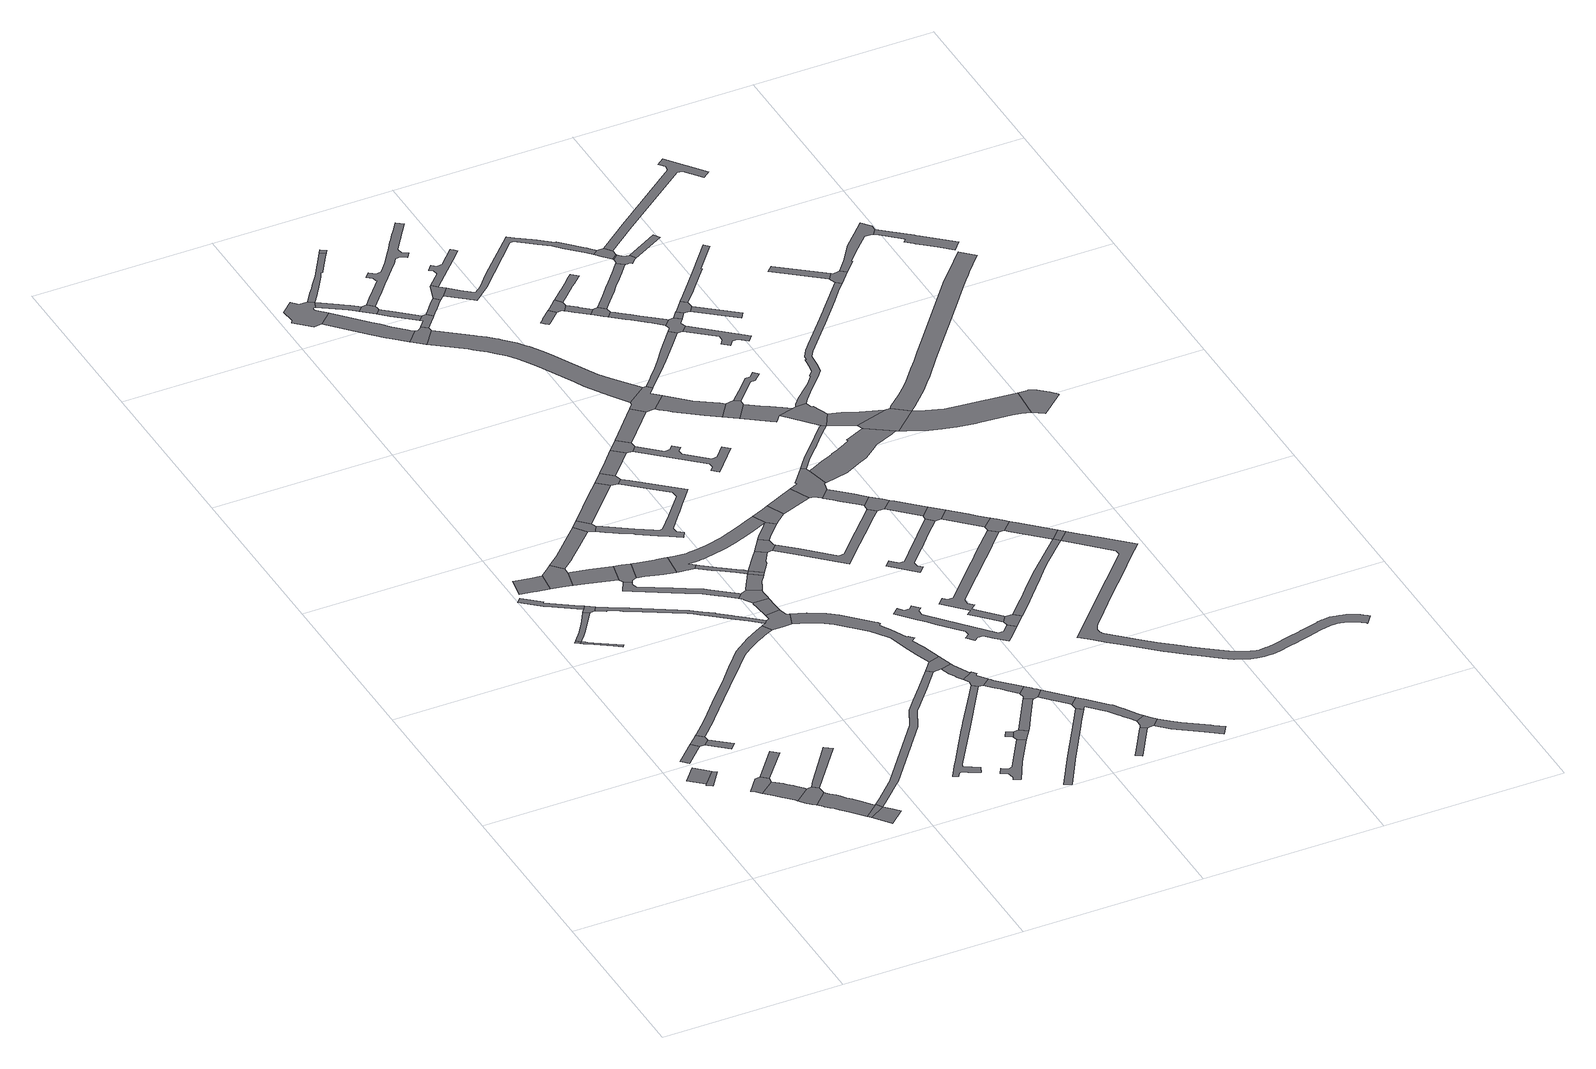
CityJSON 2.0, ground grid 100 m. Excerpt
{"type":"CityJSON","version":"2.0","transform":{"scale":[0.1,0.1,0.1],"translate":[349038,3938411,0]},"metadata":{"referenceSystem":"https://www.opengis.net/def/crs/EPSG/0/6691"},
"CityObjects":{
"road1":{"type":"Road","attributes":{"function":"3","RoadStructureAttribute.sectionType":"1"},"geometry":[{"type":"MultiSurface","lod":"1","boundaries":[[[0,1,2,3,4]]]}]},
"road2":{"type":"Road","geometry":[{"type":"MultiSurface","lod":"1","boundaries":[[[2,1,5,6,7]]]}]},
"road3":{"type":"Road","attributes":{"RoadStructureAttribute.sectionType":"1"},"geometry":[{"type":"MultiSurface","lod":"1","boundaries":[[[8,9,10,11,12,13]]]}]},
"road4":{"type":"Road","geometry":[{"type":"MultiSurface","lod":"1","boundaries":[[[14,15,16,17,18,19,20]]]}]},
"road5":{"type":"Road","geometry":[{"type":"MultiSurface","lod":"1","boundaries":[[[21,22,23,24,11,10,25]]]}]},
"road6":{"type":"Road","attributes":{"function":"3","RoadStructureAttribute.sectionType":"1"},"geometry":[{"type":"MultiSurface","lod":"1","boundaries":[[[26,27,28,29,30,31,32,33,34,35,36,20,19]]]}]},
"road7":{"type":"Road","attributes":{"RoadStructureAttribute.sectionType":"1"},"geometry":[{"type":"MultiSurface","lod":"1","boundaries":[[[37,38,21,25]]]}]},
"road8":{"type":"Road","geometry":[{"type":"MultiSurface","lod":"1","boundaries":[[[39,31,30,40,41,42,43,44,45]]]}]},
"road9":{"type":"Road","attributes":{"RoadStructureAttribute.sectionType":"1"},"geometry":[{"type":"MultiSurface","lod":"1","boundaries":[[[46,47,15,14]]]}]},
"road10":{"type":"Road","geometry":[{"type":"MultiSurface","lod":"1","boundaries":[[[48,49,50,51]]]}]},
"road11":{"type":"Road","attributes":{"function":"3","RoadStructureAttribute.sectionType":"1"},"geometry":[{"type":"MultiSurface","lod":"1","boundaries":[[[52,53,54,55,56,57,58,59,60,61,62,63,64,65,66,67,68,69,70,71,43,42]]]}]},
"road12":{"type":"Road","attributes":{"RoadStructureAttribute.sectionType":"1"},"geometry":[{"type":"MultiSurface","lod":"1","boundaries":[[[50,72,73,74,75,76,77,78,79,80,81,51]]]}]},
"road13":{"type":"Road","geometry":[{"type":"MultiSurface","lod":"1","boundaries":[[[82,61,60,83,84]]]}]},
"road14":{"type":"Road","attributes":{"RoadStructureAttribute.sectionType":"1"},"geometry":[{"type":"MultiSurface","lod":"1","boundaries":[[[85,86,87,88,89,90,91,92,93,94,95,48,51]]]}]},
"road15":{"type":"Road","attributes":{"function":"3","RoadStructureAttribute.sectionType":"1"},"geometry":[{"type":"MultiSurface","lod":"1","boundaries":[[[83,96,97,98,84]]]}]},
"road16":{"type":"Road","attributes":{"RoadStructureAttribute.sectionType":"1"},"geometry":[{"type":"MultiSurface","lod":"1","boundaries":[[[99,100,101,102,103,104,105,106,107]]]}]},
"road17":{"type":"Road","attributes":{"RoadStructureAttribute.sectionType":"1"},"geometry":[{"type":"MultiSurface","lod":"1","boundaries":[[[108,109,110,111,112,39,45]]]}]},
"road18":{"type":"Road","attributes":{"RoadStructureAttribute.sectionType":"1"},"geometry":[{"type":"MultiSurface","lod":"1","boundaries":[[[113,114,115,116,117,118,119]]]}]},
"road19":{"type":"Road","geometry":[{"type":"MultiSurface","lod":"1","boundaries":[[[89,120,121,102,101,90]]]}]},
"road20":{"type":"Road","geometry":[{"type":"MultiSurface","lod":"1","boundaries":[[[118,122,123,124,125,126,127,119]]]}]},
"road21":{"type":"Road","attributes":{"RoadStructureAttribute.sectionType":"1"},"geometry":[{"type":"MultiSurface","lod":"1","boundaries":[[[128,129,130,131,132,133,134,135,136,137,138,139,140,141,142,23,22,143,144,145,146,147,148,149,150,151,152,153,154,155,156,157,158,159,160]]]}]},
"road22":{"type":"Road","attributes":{"RoadStructureAttribute.sectionType":"1"},"geometry":[{"type":"MultiSurface","lod":"1","boundaries":[[[123,161,162,163,164,165,166,124]]]}]},
"road23":{"type":"Road","attributes":{"RoadStructureAttribute.sectionType":"1"},"geometry":[{"type":"MultiSurface","lod":"1","boundaries":[[[167,168,169,126,125,170,171,172,173,174]]]}]},
"road24":{"type":"Road","attributes":{"RoadStructureAttribute.sectionType":"1"},"geometry":[{"type":"MultiSurface","lod":"1","boundaries":[[[120,175,176,177,178,179,180,181,182,183,184,185,186,187,188,189,190,191,192,193,194,195,196,197,198,199,200,201,202,203,204,121]]]}]},
"road25":{"type":"Road","geometry":[{"type":"MultiSurface","lod":"1","boundaries":[[[205,206,207,208,209,210,164,163,211]]]}]},
"road26":{"type":"Road","attributes":{"RoadStructureAttribute.sectionType":"1"},"geometry":[{"type":"MultiSurface","lod":"1","boundaries":[[[212,213,214,215,216,217,218,219,220,221,222,223,224,225,226,227,228,229,230,231,232,233,234,235,236,82,84]]]}]},
"road27":{"type":"Road","attributes":{"RoadStructureAttribute.sectionType":"1"},"geometry":[{"type":"MultiSurface","lod":"1","boundaries":[[[237,238,239,240,241,242,243,244,245,246,247,248,249,250,251,252,253,254,205,211]]]}]},
"road28":{"type":"Road","geometry":[{"type":"MultiSurface","lod":"1","boundaries":[[[255,167,174,256,257,258,259,260]]]}]},
"road29":{"type":"Road","geometry":[{"type":"MultiSurface","lod":"1","boundaries":[[[261,262,263,264,265,266,209,208,267,268,269,270,271]]]}]},
"road30":{"type":"Road","geometry":[{"type":"MultiSurface","lod":"1","boundaries":[[[272,273,274,275,276,277,278,279,280,281,191,190,128,160]]]}]},
"road31":{"type":"Road","attributes":{"RoadStructureAttribute.sectionType":"1"},"geometry":[{"type":"MultiSurface","lod":"1","boundaries":[[[282,283,284,285,286,287,255,260]]]}]},
"road32":{"type":"Road","attributes":{"RoadStructureAttribute.sectionType":"1"},"geometry":[{"type":"MultiSurface","lod":"1","boundaries":[[[288,289,290,291,292,293,294,295,296,297,298,299,300,301,302,303,304,305,306,307,308,309]]]}]},
"road33":{"type":"Road","attributes":{"RoadStructureAttribute.sectionType":"1"},"geometry":[{"type":"MultiSurface","lod":"1","boundaries":[[[310,311,312,313,314,315,278,277]]]}]},
"road34":{"type":"Road","geometry":[{"type":"MultiSurface","lod":"1","boundaries":[[[316,317,318,319,320,245,244,321,322,323,324,313,312]]]}]},
"road35":{"type":"Road","geometry":[{"type":"MultiSurface","lod":"1","boundaries":[[[325,326,327,328,329,330,331,332,333,334,335]]]}]},
"road36":{"type":"Road","geometry":[{"type":"MultiSurface","lod":"1","boundaries":[[[336,337,338,339,340,341,342,343,344,345,346,347,348,349,350,351,352,353,354]]]}]},
"road37":{"type":"Road","attributes":{"RoadStructureAttribute.sectionType":"1"},"geometry":[{"type":"MultiSurface","lod":"1","boundaries":[[[355,356,357,358,359,360,361,362,363,364,365,366,367,368,369,370,371,372]]]}]},
"road38":{"type":"Road","attributes":{"RoadStructureAttribute.sectionType":"1"},"geometry":[{"type":"MultiSurface","lod":"1","boundaries":[[[373,374,320,319,375,376,377,378]]]}]},
"road39":{"type":"Road","attributes":{"RoadStructureAttribute.sectionType":"1"},"geometry":[{"type":"MultiSurface","lod":"1","boundaries":[[[379,380,381,382,383,384,385,386,387,388,389,258,257,390,391,392,393,394,395,396,397,398,399,400,401,402,403,404,405,406,407,408,409,410,411]]]}]},
"road40":{"type":"Road","geometry":[{"type":"MultiSurface","lod":"1","boundaries":[[[412,413,414,415]]]}]},
"road41":{"type":"Road","geometry":[{"type":"MultiSurface","lod":"1","boundaries":[[[416,355,372,373,378]]]}]},
"road42":{"type":"Road","geometry":[{"type":"MultiSurface","lod":"1","boundaries":[[[410,417,418,286,285,419,411]]]}]},
"road43":{"type":"Road","attributes":{"RoadStructureAttribute.sectionType":"1"},"geometry":[{"type":"MultiSurface","lod":"1","boundaries":[[[420,421,422,423,424,425,426,427,428,429,430,431,432,433,274,273,434,435,436,437,438,439,440,441,442,443,444,445]]]}]},
"road44":{"type":"Road","attributes":{"RoadStructureAttribute.sectionType":"1"},"geometry":[{"type":"MultiSurface","lod":"1","boundaries":[[[446,447,448,449,450,451,338,337,452,453,454,455,456,457]]]}]},
"road45":{"type":"Road","geometry":[{"type":"MultiSurface","lod":"1","boundaries":[[[334,458,459,415,414,335]]]}]},
"road46":{"type":"Road","attributes":{"RoadStructureAttribute.sectionType":"1"},"geometry":[{"type":"MultiSurface","lod":"1","boundaries":[[[347,460,461,462,463,464,465,466,467,468,469,470,348]]]}]},
"road47":{"type":"Road","attributes":{"RoadStructureAttribute.sectionType":"1"},"geometry":[{"type":"MultiSurface","lod":"1","boundaries":[[[471,472,473,474,475,476,477,478,479,480,481,482,483,484,261,271,485,486,487,364,363,488,489,490,491,492,493,494,495,496,497,498,499,500,501,502,503,471,504,505,506,507,508,509,510]]]}]},
"road48":{"type":"Road","attributes":{"RoadStructureAttribute.sectionType":"1"},"geometry":[{"type":"MultiSurface","lod":"1","boundaries":[[[511,512,513,514,515,516,517,518,355,416]]]}]},
"road49":{"type":"Road","attributes":{"RoadStructureAttribute.sectionType":"1"},"geometry":[{"type":"MultiSurface","lod":"1","boundaries":[[[519,520,521,418,417,522,523]]]}]},
"road50":{"type":"Road","geometry":[{"type":"MultiSurface","lod":"1","boundaries":[[[524,445,444,227,226,525]]]}]},
"road51":{"type":"Road","geometry":[{"type":"MultiSurface","lod":"1","boundaries":[[[526,527,528,529,466,465,530]]]}]},
"road52":{"type":"Road","attributes":{"RoadStructureAttribute.sectionType":"1"},"geometry":[{"type":"MultiSurface","lod":"1","boundaries":[[[531,532,533,534,535,536,537,538,539,540,541,542,543,544,545,546,349,348]]]}]},
"road53":{"type":"Road","attributes":{"RoadStructureAttribute.sectionType":"1"},"geometry":[{"type":"MultiSurface","lod":"1","boundaries":[[[547,548,549,550,551,552,553,554,555,556,557]]]}]},
"road54":{"type":"Road","attributes":{"RoadStructureAttribute.sectionType":"1"},"geometry":[{"type":"MultiSurface","lod":"1","boundaries":[[[558,524,525,559,560,561,562,563,564]]]}]},
"road55":{"type":"Road","attributes":{"RoadStructureAttribute.sectionType":"1"},"geometry":[{"type":"MultiSurface","lod":"1","boundaries":[[[565,566,567,568,459,458]]]}]},
"road56":{"type":"Road","geometry":[{"type":"MultiSurface","lod":"1","boundaries":[[[569,570,571,572,573,574,575,576,577,578,579,580,446,457]]]}]},
"road57":{"type":"Road","geometry":[{"type":"MultiSurface","lod":"1","boundaries":[[[563,581,309,308,582,583,584,585,586,564]]]}]},
"road58":{"type":"Road","geometry":[{"type":"MultiSurface","lod":"1","boundaries":[[[587,588,507,506,589,590,516,515,591,592]]]}]},
"road59":{"type":"Road","attributes":{"RoadStructureAttribute.sectionType":"1"},"geometry":[{"type":"MultiSurface","lod":"1","boundaries":[[[593,594,595,596,597,598,526,530]]]}]},
"road60":{"type":"Road","attributes":{"RoadStructureAttribute.sectionType":"1"},"geometry":[{"type":"MultiSurface","lod":"1","boundaries":[[[599,600,583,582,601,602,603,604,605]]]}]},
"road61":{"type":"Road","geometry":[{"type":"MultiSurface","lod":"1","boundaries":[[[606,607,608,609,519,523]]]}]},
"road62":{"type":"Road","geometry":[{"type":"MultiSurface","lod":"1","boundaries":[[[610,596,595,611,574,573,612,613,614,615]]]}]},
"road63":{"type":"Road","geometry":[{"type":"MultiSurface","lod":"1","boundaries":[[[616,542,541,617]]]}]},
"road64":{"type":"Road","geometry":[{"type":"MultiSurface","lod":"1","boundaries":[[[604,618,568,567,619,620,621,622,623,624,625,605]]]}]},
"road65":{"type":"Road","geometry":[{"type":"MultiSurface","lod":"1","boundaries":[[[626,627,628,629,621,620]]]}]},
"road66":{"type":"Road","attributes":{"RoadStructureAttribute.sectionType":"1"},"geometry":[{"type":"MultiSurface","lod":"1","boundaries":[[[630,631,610,615,632,633,634,635,636]]]}]},
"road67":{"type":"Road","geometry":[{"type":"MultiSurface","lod":"1","boundaries":[[[637,638,639,640,641,472,471,510]]]}]},
"road68":{"type":"Road","attributes":{"RoadStructureAttribute.sectionType":"1"},"geometry":[{"type":"MultiSurface","lod":"1","boundaries":[[[609,608,642,643,644]]]}]},
"road69":{"type":"Road","attributes":{"RoadStructureAttribute.sectionType":"1"},"geometry":[{"type":"MultiSurface","lod":"1","boundaries":[[[571,645,646,647,648,649,650,651,652,653,654,655,656,657,658,659,660,661,662,663,664,665,666,667,668,669,670,671,672,673,674,675,572]]]}]},
"road70":{"type":"Road","attributes":{"RoadStructureAttribute.sectionType":"1"},"geometry":[{"type":"MultiSurface","lod":"1","boundaries":[[[676,677,678,679,680,681]]]}]},
"road71":{"type":"Road","attributes":{"RoadStructureAttribute.sectionType":"1"},"geometry":[{"type":"MultiSurface","lod":"1","boundaries":[[[682,683,684,685,686,687,688,689,690,691,692,693,694,695,607,606]]]}]},
"road72":{"type":"Road","attributes":{"RoadStructureAttribute.sectionType":"1"},"geometry":[{"type":"MultiSurface","lod":"1","boundaries":[[[696,697,698,699,700,701,702,703,704,705,706,707,708,709,710,711,712,713,714,715,716,717,718,719,720,721,722,723]]]}]},
"road73":{"type":"Road","attributes":{"RoadStructureAttribute.sectionType":"1"},"geometry":[{"type":"MultiSurface","lod":"1","boundaries":[[[724,725,726,727,728,729,730,731,732,733,734,735,736,737,738,739,740,741,742,743,744,745,746,747,748,749,750,751,752,753,754,755,756,757,758,759,760,761,529,528]]]}]},
"road74":{"type":"Road","attributes":{"RoadStructureAttribute.sectionType":"1"},"geometry":[{"type":"MultiSurface","lod":"1","boundaries":[[[591,762,763,764,765,766,767,768,769,770,771,772,773,592]]]}]},
"road75":{"type":"Road","geometry":[{"type":"MultiSurface","lod":"1","boundaries":[[[635,774,775,776,777,778,636]]]}]},
"road76":{"type":"Road","attributes":{"RoadStructureAttribute.sectionType":"1"},"geometry":[{"type":"MultiSurface","lod":"1","boundaries":[[[779,780,781,782,783,784,785,786,787,788,789,790,791,792,793,794,795,796,797,798,629,628,547,557]]]}]},
"road77":{"type":"Road","attributes":{"RoadStructureAttribute.sectionType":"1"},"geometry":[{"type":"MultiSurface","lod":"1","boundaries":[[[799,640,639,800]]]}]},
"road78":{"type":"Road","geometry":[{"type":"MultiSurface","lod":"1","boundaries":[[[680,801,802,803,789,788,804,681]]]}]},
"road79":{"type":"Road","geometry":[{"type":"MultiSurface","lod":"1","boundaries":[[[643,805,806,807,808,809,810,659,658,811,644]]]}]},
"road80":{"type":"Road","attributes":{"RoadStructureAttribute.sectionType":"1"},"geometry":[{"type":"MultiSurface","lod":"1","boundaries":[[[776,812,813,814,815,816,817,818,819,820,821,777]]]}]},
"road81":{"type":"Road","geometry":[{"type":"MultiSurface","lod":"1","boundaries":[[[822,823,824,825,696,723]]]}]},
"road82":{"type":"Road","attributes":{"RoadStructureAttribute.sectionType":"1"},"geometry":[{"type":"MultiSurface","lod":"1","boundaries":[[[826,827,828,829,830,831,832,833,834,835,836,802,801]]]}]},
"road83":{"type":"Road","geometry":[{"type":"MultiSurface","lod":"1","boundaries":[[[837,838,839,840,841,842,843,844,845,846,847,848,849,850,851,799,800]]]}]},
"road84":{"type":"Road","attributes":{"RoadStructureAttribute.sectionType":"1"},"geometry":[{"type":"MultiSurface","lod":"1","boundaries":[[[852,853,854,855,856,857,858,859,860,861,862,863,864,865,866,867]]]}]},
"road85":{"type":"Road","attributes":{"RoadStructureAttribute.sectionType":"1"},"geometry":[{"type":"MultiSurface","lod":"1","boundaries":[[[868,869,806,805,870,871,872,873,874,875,876,877,878,879,880,881,882]]]}]},
"road86":{"type":"Road","attributes":{"RoadStructureAttribute.sectionType":"1"},"geometry":[{"type":"MultiSurface","lod":"1","boundaries":[[[883,884,885,886,887,888,889,890,891,892]]]}]},
"road87":{"type":"Road","attributes":{"RoadStructureAttribute.sectionType":"1"},"geometry":[{"type":"MultiSurface","lod":"1","boundaries":[[[893,894,895,896,840,839,897,898,899,900,901]]]}]},
"road88":{"type":"Road","attributes":{"RoadStructureAttribute.sectionType":"1"},"geometry":[{"type":"MultiSurface","lod":"1","boundaries":[[[902,903,904,905,906,907,908,909,910,911,912,913,825,824,914,915,916,917,918,919,920,921,922,923,924,925]]]}]},
"road89":{"type":"Road","geometry":[{"type":"MultiSurface","lod":"1","boundaries":[[[926,927,928,929,930,931,932,892,891]]]}]},
"road90":{"type":"Road","geometry":[{"type":"MultiSurface","lod":"1","boundaries":[[[933,934,893,901,769,768,935]]]}]},
"road91":{"type":"Road","geometry":[{"type":"MultiSurface","lod":"1","boundaries":[[[881,936,937,938,939,882]]]}]},
"road92":{"type":"Road","attributes":{"RoadStructureAttribute.sectionType":"1"},"geometry":[{"type":"MultiSurface","lod":"1","boundaries":[[[940,941,942,943,944,945,946,928,927]]]}]},
"road93":{"type":"Road","attributes":{"RoadStructureAttribute.sectionType":"1"},"geometry":[{"type":"MultiSurface","lod":"1","boundaries":[[[809,947,948,949,950,951,952,953,954,955,956,957,958,959,960,810]]]}]},
"road94":{"type":"Road","attributes":{"RoadStructureAttribute.sectionType":"1"},"geometry":[{"type":"MultiSurface","lod":"1","boundaries":[[[961,962,963,964,965,966,967,968,969,970,971,972,973,974,975,976,977,978,775,774,979,980,981,982,983,984,985,986,987,988,989,990]]]}]},
"road95":{"type":"Road","attributes":{"RoadStructureAttribute.sectionType":"1"},"geometry":[{"type":"MultiSurface","lod":"1","boundaries":[[[991,992,993,994,995,996,933,935]]]}]},
"road96":{"type":"Road","attributes":{"RoadStructureAttribute.sectionType":"1"},"geometry":[{"type":"MultiSurface","lod":"1","boundaries":[[[997,998,999,1000,1001,1002,1003,1004,1005,1006,1007,1008,1009,1010,1011,1012,1013,1014,1015,1016,848,847]]]}]},
"road97":{"type":"Road","geometry":[{"type":"MultiSurface","lod":"1","boundaries":[[[1017,944,943,1018,1019,1020,1021,1022]]]}]},
"road98":{"type":"Road","attributes":{"RoadStructureAttribute.sectionType":"1"},"geometry":[{"type":"MultiSurface","lod":"1","boundaries":[[[929,1023,1024,1025,1026,1027,1028,1029,1030,1031,930]]]}]},
"road99":{"type":"Road","attributes":{"RoadStructureAttribute.sectionType":"1"},"geometry":[{"type":"MultiSurface","lod":"1","boundaries":[[[1032,1033,1034,937,936,1035,1036,1037,1038,1039]]]}]},
"road100":{"type":"Road","attributes":{"RoadStructureAttribute.sectionType":"1"},"geometry":[{"type":"MultiSurface","lod":"1","boundaries":[[[1040,1041,1042,1043,1044,1045,1046,1047,823,822,1048,1049,1050,1051,1052,1053,1054,1055]]]}]},
"road101":{"type":"Road","geometry":[{"type":"MultiSurface","lod":"1","boundaries":[[[993,867,866,1056,1057,1058,994]]]}]},
"road102":{"type":"Road","attributes":{"RoadStructureAttribute.sectionType":"1"},"geometry":[{"type":"MultiSurface","lod":"1","boundaries":[[[938,1059,1060,1061,1062,1063,1064,1065,1066,1067,939]]]}]},
"road103":{"type":"Road","attributes":{"RoadStructureAttribute.sectionType":"1"},"geometry":[{"type":"MultiSurface","lod":"1","boundaries":[[[1068,1069,1070,1071,1072,1073,1074,1021,1020,1075,1076,1077,1078,1079,1080,1081]]]}]},
"road104":{"type":"Road","attributes":{"RoadStructureAttribute.sectionType":"1"},"geometry":[{"type":"MultiSurface","lod":"1","boundaries":[[[1082,1083,1084,1085,1086,1087,1088,1089,1090,1091,1092,1093,1094,845,844,1095,1096,1097,1098,1099,1100,1101,1102,1103]]]}]},
"road105":{"type":"Road","attributes":{"RoadStructureAttribute.sectionType":"1"},"geometry":[{"type":"MultiSurface","lod":"1","boundaries":[[[1104,1105,1106,1058,1057,1107,1108,1109]]]}]},
"road106":{"type":"Road","geometry":[{"type":"MultiSurface","lod":"1","boundaries":[[[1038,1006,1005,1110,1111,1112,1113,1114,1039]]]}]},
"road107":{"type":"Road","attributes":{"RoadStructureAttribute.sectionType":"1"},"geometry":[{"type":"MultiSurface","lod":"1","boundaries":[[[1115,1116,1117,1118,1119,1120,1121,1122,1123,1124,1125,1126,1127,1128,1017,1022]]]}]},
"road108":{"type":"Road","geometry":[{"type":"MultiSurface","lod":"1","boundaries":[[[1080,1129,1130,953,952,1131,1132,1133,1134,1135,1136,1081]]]}]},
"road109":{"type":"Road","geometry":[{"type":"MultiSurface","lod":"1","boundaries":[[[924,1137,1138,1139,1140,1109,1108,1141,925]]]}]},
"road110":{"type":"Road","attributes":{"RoadStructureAttribute.sectionType":"1"},"geometry":[{"type":"MultiSurface","lod":"1","boundaries":[[[1142,1136,1135,1143,1144]]]}]},
"road111":{"type":"Road","attributes":{"RoadStructureAttribute.sectionType":"1"},"geometry":[{"type":"MultiSurface","lod":"1","boundaries":[[[1137,1145,1146,1040,1147,1148,1149,1138]]]}]},
"road112":{"type":"Road","attributes":{"RoadStructureAttribute.sectionType":"1"},"geometry":[{"type":"MultiSurface","lod":"1","boundaries":[[[1150,1151,1152,1153,1154,1155,1156,1157,1158,1132,1131]]]}]},
"road113":{"type":"Road","geometry":[{"type":"MultiSurface","lod":"1","boundaries":[[[1159,1160,1161,1162,1163,1164,1165,1110,1005]]]}]},
"road114":{"type":"Road","geometry":[{"type":"MultiSurface","lod":"1","boundaries":[[[1143,1166,1167,1168,1169,1170,1171,1172,1173,1144]]]}]},
"road115":{"type":"Road","geometry":[{"type":"MultiSurface","lod":"1","boundaries":[[[1174,1175,1176,1177,1178,1179,1180,961,990]]]}]},
"road116":{"type":"Road","geometry":[{"type":"MultiSurface","lod":"1","boundaries":[[[1181,1147,1040,1055]]]}]},
"road117":{"type":"Road","attributes":{"RoadStructureAttribute.sectionType":"1"},"geometry":[{"type":"MultiSurface","lod":"1","boundaries":[[[1177,1182,1183,1178]]]}]},
"road118":{"type":"Road","geometry":[{"type":"MultiSurface","lod":"1","boundaries":[[[1184,1185,1186,1187,1188,1189,1190,1191,1192,1193,1194,1195,1183,1182,1196,1123,1122]]]}]},
"road119":{"type":"Road","geometry":[{"type":"MultiSurface","lod":"1","boundaries":[[[1197,1162,1161,1103,1102,1198,1199,1200]]]}]},
"road120":{"type":"Road","attributes":{"RoadStructureAttribute.sectionType":"1"},"geometry":[{"type":"MultiSurface","lod":"1","boundaries":[[[1167,1201,1202,1168]]]}]},
"road121":{"type":"Road","attributes":{"RoadStructureAttribute.sectionType":"1"},"geometry":[{"type":"MultiSurface","lod":"1","boundaries":[[[1203,1204,1193,1192]]]}]},
"road122":{"type":"Road","attributes":{"RoadStructureAttribute.sectionType":"1"},"geometry":[{"type":"MultiSurface","lod":"1","boundaries":[[[1205,1206,1207,1208,1209,1210,1211,1212,1213,1214,1215,1216,1217,1218,1219,1220,1221,1222,1223,1224,1225,1226,1227,1228,1229,1230,1231,1232,1233,1234,1235,1236,1237,1238,1239,1240,1241,1242,1243,1244,1245,1246,1247,1248,1249,1250,1251,1252,1253,1254,1255,1256,1257,1258,1259,1260,1261,1262,1263,1264,1265,1266,1267,1268,1269,1270,1271,1272,1273,1274,1275,1181,1055,1276,1277,1278,1279,1280,1281,1282,1283,1284,1285,1286,1287,1288,1289,1290,1291,1292,1293,1294,1295,1296,1297,1298,1299,1300,1301,1302,1303,1304,1305,1306,1307,1308,1309,1310,1311,1312,1313,1314,1315,1316,1317,1318,1319,1320,1321,1322,1323,1324,1325,1326,1327,1328,1329]]]}]},
"road123":{"type":"Road","attributes":{"RoadStructureAttribute.sectionType":"1"},"geometry":[{"type":"MultiSurface","lod":"1","boundaries":[[[1330,1331,1332,1333,1334,1335,1336,1337,1338,1339,1170,1169]]]}]},
"road124":{"type":"Road","attributes":{"RoadStructureAttribute.sectionType":"1"},"geometry":[{"type":"MultiSurface","lod":"1","boundaries":[[[1340,1341,1342,1343,1344,1345,1346,1347,1348,1349,1350,1351,1352,1353,1354,1355,1356,1357,1358,1114,1113,1359,1360,1361,1362,1363,1364,1365,1366,1367,1368,1369,1370,1371,1372]]]}]},
"road125":{"type":"Road","attributes":{"RoadStructureAttribute.sectionType":"1"},"geometry":[{"type":"MultiSurface","lod":"1","boundaries":[[[1373,1374,1375,1376,1377,1200,1199,1378,1379,1380,1381,1382,1383,1384,1385,1386,1387]]]}]},
"road126":{"type":"Road","attributes":{"RoadStructureAttribute.sectionType":"1"},"geometry":[{"type":"MultiSurface","lod":"1","boundaries":[[[1388,1389,1390,1391,1392,1393,1394,1395,1396,1397,1180,1179]]]}]},
"road127":{"type":"Road","attributes":{"RoadStructureAttribute.sectionType":"1"},"geometry":[{"type":"MultiSurface","lod":"1","boundaries":[[[1398,1399,1400,1401]]]}]},
"road128":{"type":"Road","geometry":[{"type":"MultiSurface","lod":"1","boundaries":[[[1402,1403,1398,1401,1372,1371,1404]]]}]},
"road129":{"type":"Road","geometry":[{"type":"MultiSurface","lod":"1","boundaries":[[[1386,1405,1406,1407,1408,1409,1410,1411,1412,1387]]]}]},
"road130":{"type":"Road","attributes":{"RoadStructureAttribute.sectionType":"1"},"geometry":[{"type":"MultiSurface","lod":"1","boundaries":[[[1413,1414,1415,1416,1417,1418,1419,1420,1421,1422,1423,1424,1425,1426,1427,1428,1429,1430,1197,1200,1431,1432,1433,1434,1435,1436,1437,1438,1439,1440,1441,1442,1443,1444,1445,1446,1447]]]}]},
"road131":{"type":"Road","geometry":[{"type":"MultiSurface","lod":"1","boundaries":[[[1448,1449,1450,1451,1452,1453,1454,1455,1456,1457,1458,1459,1460,1461,1402,1404]]]}]},
"road132":{"type":"Road","attributes":{"RoadStructureAttribute.sectionType":"1"},"geometry":[{"type":"MultiSurface","lod":"1","boundaries":[[[1462,1463,1464,1465,1466,1467,1468,1469,1470,1471,1472,1473,1474,1475,1456,1455]]]}]}
},
"vertices":[
[76,884,0],[151,818,0],[224,903,0],[193,929,0],[151,970,0],
[145,807,0],[177,789,0],[246,884,0],
[157,1010,0],[239,1091,0],[264,1116,0],[229,1152,0],[139,1064,0],[121,1047,0],
[452,722,0],[418,752,0],[389,750,0],[322,665,0],[343,646,0],[365,624,0],[449,692,0],
[324,1148,0],[322,1176,0],[289,1210,0],[266,1188,0],[292,1116,0],
[406,585,0],[439,549,0],[459,528,0],[486,500,0],[494,490,0],[581,560,0],[569,573,0],[545,599,0],[532,614,0],[507,638,0],[494,651,0],
[396,1026,0],[429,1064,0],
[609,565,0],[525,451,0],[545,430,0],[562,414,0],[641,496,0],[641,502,0],[638,538,0],
[596,890,0],[556,923,0],
[112,2189,0],[101,2177,0],[123,2159,0],[134,2171,0],
[572,405,0],[589,387,0],[591,385,0],[613,364,0],[629,348,0],[648,328,0],[682,290,0],[715,248,0],[744,216,0],[821,285,0],[816,289,0],[789,328,0],[777,343,0],[756,368,0],[744,381,0],[721,403,0],[701,430,0],[687,446,0],[661,472,0],[647,489,0],
[136,2150,0],[139,2148,0],[154,2138,0],[209,2102,0],[263,2066,0],[301,2039,0],[310,2052,0],[183,2137,0],[159,2154,0],[151,2159,0],
[827,288,0],[759,199,0],[850,255,0],
[149,2188,0],[159,2199,0],[190,2241,0],[210,2268,0],[281,2370,0],[252,2388,0],[249,2383,0],[248,2382,0],[199,2303,0],[182,2276,0],[160,2246,0],
[832,108,0],[915,181,0],[885,215,0],
[102,2521,0],[110,2515,0],[266,2410,0],[281,2434,0],[240,2461,0],[113,2549,0],[118,2555,0],[24,2635,0],[1,2609,0],
[683,595,0],[849,806,0],[810,836,0],[767,778,0],[634,602,0],
[146,2763,0],[56,2778,0],[37,2664,0],[108,2653,0],[130,2650,0],[195,2639,0],[209,2753,0],
[310,2376,0],[328,2404,0],
[255,2627,0],[308,2615,0],[332,2720,0],[336,2760,0],[284,2819,0],[261,2798,0],
[997,1891,0],[952,1866,0],[884,1827,0],[786,1753,0],[746,1711,0],[711,1673,0],[705,1667,0],[603,1546,0],[541,1480,0],[484,1418,0],[419,1345,0],[403,1327,0],[349,1270,0],[299,1220,0],[294,1215,0],[329,1183,0],[351,1206,0],[391,1249,0],[430,1289,0],[434,1294,0],[551,1423,0],[575,1449,0],[626,1505,0],[746,1638,0],[808,1703,0],[830,1721,0],[862,1745,0],[916,1781,0],[941,1793,0],[950,1798,0],[973,1811,0],[1001,1826,0],[1026,1839,0],
[312,2614,0],[388,2595,0],[534,2556,0],[561,2671,0],[443,2699,0],[346,2719,0],
[527,3052,0],[510,3034,0],[349,2875,0],[402,2815,0],[405,2818,0],[483,2895,0],[568,2978,0],[577,2988,0],
[322,2369,0],[362,2345,0],[365,2350,0],[422,2317,0],[430,2312,0],[435,2309,0],[455,2297,0],[520,2259,0],[713,2149,0],[737,2131,0],[763,2112,0],[764,2111,0],[801,2084,0],[886,2013,0],[955,1956,0],[1019,1903,0],[1036,1924,0],[957,1990,0],[912,2028,0],[901,2037,0],[838,2089,0],[837,2091,0],[784,2130,0],[748,2157,0],[733,2169,0],[474,2320,0],[451,2334,0],[448,2335,0],[381,2374,0],[372,2378,0],
[585,2507,0],[592,2520,0],[597,2522,0],[620,2532,0],[648,2650,0],[603,2660,0],[545,2529,0],
[891,293,0],[907,311,0],[993,394,0],[1014,413,0],[1193,638,0],[1204,652,0],[1211,661,0],[1239,698,0],[1304,780,0],[1311,789,0],[1364,903,0],[1375,916,0],[1429,980,0],[1488,1049,0],[1583,1163,0],[1553,1189,0],[1457,1075,0],[1387,993,0],[1331,926,0],[1276,810,0],[1172,678,0],[984,441,0],[965,423,0],[889,349,0],[867,326,0],
[508,2462,0],[553,2437,0],[662,2374,0],[778,2308,0],[854,2264,0],[919,2214,0],[926,2209,0],[997,2150,0],[1023,2180,0],[1015,2187,0],[950,2240,0],[903,2277,0],[876,2297,0],[798,2343,0],[743,2374,0],[585,2464,0],[579,2487,0],[577,2493,0],
[566,3094,0],[604,2978,0],[611,2973,0],[635,3011,0],[631,3020,0],[624,3039,0],
[834,2617,0],[818,2619,0],[779,2624,0],[771,2626,0],[665,2646,0],[661,2647,0],[662,2522,0],[711,2509,0],[755,2496,0],[787,2488,0],[819,2482,0],
[1085,1838,0],[1135,1838,0],[1164,1918,0],[1150,1923,0],[1147,1929,0],[1135,1970,0],[1052,1962,0],[1055,1926,0],[1049,1926,0],[1040,1920,0],
[639,3055,0],[728,3152,0],[772,3199,0],[854,3288,0],[795,3342,0],[723,3265,0],
[1656,911,0],[1645,896,0],[1623,863,0],[1521,711,0],[1504,685,0],[1489,663,0],[1374,486,0],[1349,448,0],[1320,402,0],[1275,331,0],[1300,316,0],[1314,339,0],[1328,345,0],[1360,327,0],[1415,296,0],[1432,334,0],[1356,382,0],[1363,399,0],[1537,664,0],[1692,900,0],[1726,952,0],[1699,975,0],
[1133,2002,0],[1133,2015,0],[1130,2085,0],[1042,2082,0],[1041,2075,0],[1045,2035,0],
[1130,2096,0],[1129,2126,0],[1128,2147,0],[1133,2160,0],[1061,2193,0],[999,2148,0],[1014,2131,0],[1016,2127,0],[1029,2104,0],
[1574,269,0],[1551,263,0],[1516,283,0],[1496,248,0],[1532,228,0],[1540,188,0],[1533,174,0],[1568,155,0],[1638,285,0],[1739,444,0],[1698,466,0],
[138,5143,0],[182,5148,0],[253,5215,0],[206,5265,0],[202,5270,0],[200,5274,0],[200,5279,0],[200,5283,0],[203,5286,0],[206,5288,0],[210,5288,0],[214,5287,0],[231,5326,0],[203,5347,0],[156,5346,0],[124,5381,0],[58,5320,0],[64,5239,0],[52,5224,0],
[1144,2337,0],[1127,2353,0],[1121,2358,0],[1095,2376,0],[1036,2417,0],[1013,2435,0],[1000,2445,0],[946,2488,0],[935,2497,0],[917,2474,0],[931,2463,0],[983,2422,0],[984,2422,0],[1018,2396,0],[1084,2350,0],[1099,2340,0],[1103,2337,0],[1126,2316,0],
[1129,2314,0],[1064,2207,0],[1144,2183,0],[1163,2225,0],[1184,2255,0],[1193,2268,0],
[1029,3162,0],[1104,3095,0],[1106,3074,0],[1107,3058,0],[1025,2962,0],[997,2929,0],[922,2842,0],[901,2838,0],[876,2855,0],[795,2907,0],[662,2994,0],[653,2946,0],[662,2940,0],[712,2907,0],[775,2867,0],[782,2862,0],[876,2801,0],[877,2800,0],[894,2789,0],[981,2732,0],[1004,2771,0],[972,2792,0],[970,2822,0],[1031,2899,0],[1062,2938,0],[1103,2989,0],[1144,3040,0],[1174,3077,0],[1179,3084,0],[1182,3087,0],[956,3285,0],[923,3311,0],[896,3282,0],
[1678,550,0],[1659,515,0],[1692,495,0],[1711,530,0],
[1209,2291,0],
[909,3348,0],[850,3402,0],[880,3284,0],
[1634,1372,0],[1605,1442,0],[1605,1443,0],[1627,1460,0],[1604,1486,0],[1597,1488,0],[1552,1577,0],[1521,1634,0],[1531,1646,0],[1522,1658,0],[1519,1663,0],[1380,1804,0],[1329,1842,0],[1244,1888,0],[1210,1810,0],[1283,1771,0],[1323,1740,0],[1454,1608,0],[1512,1527,0],[1522,1512,0],[1531,1488,0],[1542,1436,0],[1548,1416,0],[1573,1334,0],[1603,1249,0],[1665,1267,0],
[568,4888,0],[558,4896,0],[532,4921,0],[480,4973,0],[438,5019,0],[407,5052,0],[304,5017,0],[362,4954,0],[417,4901,0],[428,4889,0],[496,4826,0],[504,4818,0],
[1783,507,0],[1742,536,0],
[224,5281,0],[243,5268,0],[330,5210,0],[355,5194,0],[384,5168,0],[395,5159,0],[421,5189,0],[410,5198,0],[379,5226,0],[374,5229,0],[331,5259,0],
[1401,2666,0],[1369,2740,0],[1348,2731,0],[1251,2689,0],[1156,2650,0],[1153,2649,0],[1051,2622,0],[1023,2617,0],[1004,2613,0],[953,2608,0],[935,2606,0],[912,2608,0],[877,2612,0],[866,2613,0],[844,2479,0],[878,2476,0],[882,2476,0],[903,2521,0],[943,2523,0],[967,2525,0],[968,2525,0],[991,2527,0],[1015,2531,0],[1043,2536,0],[1068,2542,0],[1104,2551,0],[1140,2561,0],[1150,2564,0],[1174,2571,0],[1208,2583,0],[1237,2594,0],[1276,2609,0],[1309,2623,0],[1380,2642,0],[1326,2584,0],[1303,2552,0],[1350,2519,0],[1352,2522,0],[1368,2544,0],[1447,2629,0],
[1243,2339,0],[1252,2351,0],[1256,2357,0],[1256,2371,0],[1296,2434,0],[1245,2471,0],[1215,2430,0],[1151,2346,0],
[985,3551,0],[894,3449,0],[883,3437,0],[953,3395,0],[1045,3497,0],
[1689,1184,0],[1629,1166,0],
[489,5131,0],[487,5150,0],[486,5161,0],[452,5191,0],[462,5101,0],
[264,5371,0],[299,5420,0],[307,5431,0],[309,5435,0],[354,5506,0],[371,5536,0],[374,5539,0],[380,5535,0],[385,5542,0],[450,5644,0],[466,5670,0],[438,5688,0],[331,5521,0],[285,5459,0],[271,5440,0],[244,5404,0],
[2077,569,0],[2019,479,0],[1861,228,0],[1738,23,0],[1774,5,0],[1895,207,0],[1907,227,0],[2033,426,0],[2046,448,0],[2052,458,0],[2110,547,0],
[1694,1167,0],[1646,1114,0],[1662,1084,0],[1666,1075,0],[1669,1069,0],[1687,1038,0],[1741,1072,0],
[1792,519,0],[1856,627,0],[1921,737,0],[1881,762,0],
[509,4814,0],[569,4763,0],[571,4762,0],[644,4857,0],[642,4881,0],[611,4907,0],[608,4903,0],[598,4894,0],[592,4890,0],[585,4887,0],[579,4886,0],[572,4887,0],
[1706,1006,0],[1753,952,0],[1801,989,0],[1760,1040,0],[1769,1054,0],[1750,1077,0],
[1353,2481,0],[1351,2504,0],[1282,2523,0],[1265,2500,0],[1327,2438,0],[1361,2474,0],
[515,5055,0],[589,4993,0],[631,4958,0],[655,4987,0],[541,5086,0],[499,5121,0],
[1818,966,0],[1809,979,0],[1795,906,0],[1816,884,0],[1844,854,0],[1886,809,0],[1929,852,0],
[1081,3495,0],[1110,3529,0],[1106,3563,0],[1044,3618,0],
[681,4987,0],[645,4947,0],[675,4920,0],[694,4941,0],[699,4947,0],[711,4962,0],
[452,5712,0],[481,5694,0],
[1890,775,0],[1927,738,0],[1951,741,0],[1992,787,0],[1989,791,0],[1977,803,0],[1963,818,0],[1959,822,0],
[2009,680,0],[2063,624,0],[2075,612,0],[2119,654,0],
[746,5066,0],[715,5028,0],[743,5000,0],[746,5003,0],[776,5039,0],[802,5067,0],[773,5094,0],
[1463,2643,0],[1511,2686,0],[1516,2690,0],[1472,2785,0],[1438,2770,0],
[1237,3707,0],[1289,3765,0],[1226,3822,0],
[739,4632,0],[756,4618,0],[785,4594,0],[814,4567,0],[839,4544,0],[886,4493,0],[903,4470,0],[920,4449,0],[953,4397,0],[978,4354,0],[1085,4149,0],[1112,4096,0],[1194,3965,0],[1255,3871,0],[1367,3958,0],[1306,4033,0],[1254,4104,0],[1217,4156,0],[1123,4336,0],[1083,4411,0],[1056,4459,0],[1018,4518,0],[1003,4537,0],[1002,4538,0],[978,4570,0],[924,4629,0],[910,4642,0],[907,4644,0],[864,4685,0],[826,4715,0],[813,4726,0],
[2285,276,0],[2187,121,0],[2165,85,0],[2195,63,0],[2322,266,0],[2291,286,0],
[1374,3230,0],[1376,3200,0],[1357,3179,0],[1390,3149,0],[1527,3301,0],[1493,3331,0],[1434,3265,0],[1404,3263,0],[1289,3367,0],[1288,3397,0],[1309,3421,0],[1275,3451,0],[1254,3428,0],[1224,3426,0],
[2087,1354,0],[2049,1313,0],[2019,1313,0],[1878,1472,0],[1820,1540,0],[1748,1624,0],[1748,1654,0],[1770,1675,0],[1735,1711,0],[1726,1702,0],[1717,1692,0],[1687,1693,0],[1662,1721,0],[1625,1688,0],[1710,1591,0],[1744,1552,0],[1773,1518,0],[1841,1440,0],[1879,1396,0],[1880,1366,0],[1856,1348,0],[1887,1308,0],[1910,1326,0],[1940,1326,0],[1981,1280,0],[2037,1228,0],[2068,1261,0],[2124,1320,0],
[531,5213,0],[555,5241,0],[625,5323,0],[629,5328,0],[714,5424,0],[718,5430,0],[728,5440,0],[753,5476,0],[782,5481,0],[814,5459,0],[824,5474,0],[837,5492,0],[805,5514,0],[800,5544,0],[832,5590,0],[856,5624,0],[871,5647,0],[906,5694,0],[925,5723,0],[888,5749,0],[851,5694,0],[827,5666,0],[804,5631,0],[793,5615,0],[766,5574,0],[746,5548,0],[691,5467,0],[677,5451,0],[643,5411,0],[613,5407,0],[581,5432,0],[567,5417,0],[554,5402,0],[583,5379,0],[586,5359,0],[589,5349,0],[531,5284,0],[498,5246,0],
[1406,2364,0],[1577,2205,0],[1620,2165,0],[1681,2231,0],[1798,2354,0],[1903,2465,0],[1941,2504,0],[1904,2539,0],[1762,2389,0],[1632,2251,0],[1602,2250,0],[1448,2394,0],
[826,5092,0],[870,5143,0],[839,5169,0],[811,5196,0],[806,5191,0],
[2122,566,0],[2148,539,0],[2189,497,0],[2208,477,0],[2242,429,0],[2243,427,0],[2260,401,0],[2283,368,0],[2296,348,0],[2301,341,0],[2352,366,0],[2338,386,0],[2313,426,0],[2288,464,0],[2277,481,0],[2253,515,0],[2240,529,0],[2206,565,0],[2164,607,0],[2157,615,0],
[1639,2862,0],[1689,2754,0],
[2358,269,0],[2399,313,0],[2376,339,0],[2301,303,0],
[1339,3767,0],[1423,3855,0],[1379,3896,0],[1401,3921,0],[1411,3932,0],[1386,3956,0],[1253,3852,0],
[1037,5374,0],[1062,5399,0],[1046,5414,0],[1033,5427,0],[940,5330,0],[910,5328,0],[885,5348,0],[860,5317,0],[880,5301,0],[883,5271,0],
[2189,1389,0],[2153,1423,0],[2113,1424,0],[2083,1384,0],
[2366,260,0],[2414,215,0],[2425,206,0],[2560,106,0],[2639,50,0],[2675,101,0],[2624,138,0],[2614,145,0],[2539,199,0],[2491,233,0],[2447,267,0],
[1716,2751,0],[1731,2737,0],[1746,2723,0],[1799,2779,0],[1806,2811,0],[1809,2828,0],[1817,2830,0],[1820,2830,0],[1791,2958,0],[1785,2973,0],[1784,2977,0],[1762,2994,0],[1734,2958,0],[1684,2897,0],[1688,2885,0],
[2028,2231,0],[1966,2164,0],[1923,2117,0],[1874,2063,0],[1844,2062,0],[1804,2100,0],[1773,2067,0],[1902,1945,0],[1933,1978,0],[1911,1999,0],[1910,2029,0],[1990,2116,0],[1997,2123,0],[2081,2215,0],[2161,2301,0],[2124,2336,0],
[1649,3668,0],[1536,3747,0],[1356,3752,0],[1374,3737,0],[1391,3722,0],[1409,3707,0],[1427,3693,0],[1445,3678,0],[1463,3664,0],[1481,3650,0],[1499,3636,0],[1517,3622,0],[1536,3608,0],[1609,3557,0],[1674,3650,0],
[1182,4695,0],[1178,4691,0],[1157,4672,0],[1174,4654,0],[1189,4639,0],[1208,4656,0],[1211,4660,0],[1220,4668,0],[1269,4716,0],[1238,4748,0],
[1958,2630,0],[1930,2657,0],[1904,2682,0],[1824,2756,0],[1750,2719,0],[1788,2683,0],[1813,2660,0],[1886,2593,0],[1905,2574,0],
[2232,1979,0],[2199,1944,0],[2164,1907,0],[2065,1802,0],[1950,1680,0],[1920,1680,0],[1901,1700,0],[1865,1665,0],[1935,1593,0],[1981,1546,0],[1953,1520,0],[1997,1473,0],[1991,1552,0],[2019,1578,0],[1992,1606,0],[1992,1619,0],[1993,1636,0],[2133,1786,0],[2166,1822,0],[2201,1859,0],[2242,1903,0],[2248,1909,0],[2402,2075,0],[2357,2112,0],
[1299,4717,0],[1308,4710,0],[1334,4746,0],[1333,4777,0],[1306,4813,0],[1303,4810,0],[1252,4761,0],
[2034,2558,0],[2009,2582,0],[1979,2504,0],
[1680,3507,0],[1750,3606,0],[1750,3636,0],[1720,3656,0],
[1313,4707,0],[1348,4677,0],[1367,4662,0],[1411,4625,0],[1439,4658,0],[1385,4705,0],[1381,4709,0],
[1452,3978,0],[1457,3983,0],[1536,4071,0],[1570,4108,0],[1656,4211,0],[1726,4294,0],[1690,4323,0],[1614,4231,0],[1591,4202,0],[1527,4119,0],[1491,4074,0],[1444,4021,0],[1433,4008,0],[1428,4003,0],
[1681,5096,0],[1658,5121,0],[1645,5135,0],[1641,5139,0],[1613,5167,0],[1597,5184,0],[1532,5250,0],[1529,5246,0],[1524,5250,0],[1453,5307,0],[1432,5322,0],[1362,5373,0],[1329,5397,0],[1097,5159,0],[1025,5077,0],[984,5044,0],[964,5061,0],[921,5098,0],[948,4992,0],[960,4982,0],[1052,5057,0],[1322,5343,0],[1343,5346,0],[1441,5272,0],[1498,5227,0],[1537,5187,0],[1586,5136,0],[1628,5095,0],[1635,5087,0],[1651,5069,0],
[1992,2491,0],[2034,2452,0],[2128,2365,0],[2180,2423,0],[2126,2473,0],[2054,2540,0],
[1839,3049,0],[1857,3066,0],[1873,3084,0],[1901,3115,0],[1902,3116,0],[1949,3167,0],[1959,3178,0],[2013,3236,0],[2035,3259,0],[2013,3276,0],[1993,3255,0],[1944,3202,0],[1887,3140,0],[1878,3130,0],[1863,3114,0],[1818,3067,0],[1818,3066,0],[1817,3065,0],[1805,3049,0],[1803,3047,0],
[1470,4661,0],[1427,4611,0],[1463,4581,0],[1479,4566,0],[1507,4601,0],[1504,4632,0],
[1375,4816,0],[1435,4875,0],[1452,4891,0],[1505,4940,0],[1473,4973,0],[1451,4952,0],[1411,4913,0],[1380,4883,0],[1364,4868,0],
[1910,3495,0],[1859,3530,0],[1817,3559,0],[1807,3418,0],[1831,3402,0],[1832,3401,0],[1867,3443,0],[1954,3466,0],
[2616,1901,0],[2416,1705,0],[2413,1703,0],[2370,1659,0],[2322,1605,0],[2303,1584,0],[2244,1519,0],[2235,1510,0],[2211,1412,0],[2279,1487,0],[2310,1522,0],[2405,1627,0],[2451,1679,0],[2457,1686,0],[2493,1726,0],[2644,1873,0],
[2161,2302,0],[2195,2302,0],[2249,2359,0],
[1850,3744,0],[1865,3760,0],[1893,3762,0],[1935,3800,0],[1911,3825,0],[1884,3798,0],[1855,3796,0],[1847,3789,0],[1777,3715,0],
[1728,4418,0],[1685,4455,0],[1622,4507,0],[1586,4536,0],[1568,4551,0],[1565,4554,0],[1527,4586,0],[1549,4509,0],[1557,4503,0],[1596,4469,0],[1635,4437,0],[1640,4433,0],[1704,4376,0],[1735,4413,0],
[2074,3107,0],[2079,3098,0],[2075,3096,0],[2046,3081,0],[2008,3061,0],[2000,3057,0],[1985,3049,0],[1979,3045,0],[1955,3034,0],[1953,3033,0],[1937,3025,0],[1896,3006,0],[1808,2964,0],[1956,2861,0],[1959,2863,0],[2039,2903,0],[2093,2929,0],[2165,2987,0],[2185,3004,0],[2297,3052,0],[2325,3066,0],[2189,3161,0],
[2393,2224,0],[2370,2245,0],[2336,2277,0],[2267,2233,0],[2359,2144,0],[2416,2202,0],
[2085,3347,0],[2051,3436,0],[2042,3436,0],[2031,3474,0],[1971,3471,0],
[1511,4640,0],[1546,4681,0],[1603,4748,0],[1628,4779,0],[1653,4808,0],[1704,4868,0],[1749,4924,0],[1750,4926,0],[1716,4954,0],[1685,4917,0],[1664,4890,0],[1609,4827,0],[1593,4808,0],[1533,4737,0],
[1709,4346,0],[1704,4340,0],[1756,4293,0],[1787,4329,0],[1778,4357,0],[1787,4369,0],[1800,4387,0],[1765,4413,0],
[2432,2075,0],[2487,2133,0],[2462,2157,0],[2440,2178,0],[2359,2114,0],
[1773,4423,0],[1830,4428,0],[1799,4454,0],
[2458,2050,0],[2611,1906,0],[2671,1959,0],[2512,2110,0],[2500,2121,0],
[1815,4245,0],[1900,4171,0],[1900,4141,0],[1878,4112,0],[1917,4081,0],[1940,4111,0],[1970,4111,0],[2014,4073,0],[2043,4107,0],
[2090,3237,0],[2121,3224,0],[2176,3195,0],[2358,3248,0],[2238,3293,0],[2162,3324,0],[2156,3326,0],
[1863,4427,0],[1863,4426,0],[1890,4460,0],[1887,4501,0],[1859,4524,0],[1829,4488,0],[1814,4470,0],[1803,4459,0],
[1685,5032,0],[1701,5014,0],[1716,4997,0],[1718,4995,0],[1748,5022,0],[1750,5057,0],[1719,5096,0],
[2700,1931,0],
[1721,4991,0],[1751,5018,0],
[1757,4925,0],[1766,4926,0],[1781,4926,0],[1789,4916,0],[1802,4930,0],[1804,4932,0],[1814,4942,0],[1819,4945,0],[1826,4950,0],[1807,4985,0],[1778,4989,0],[1758,5010,0],[1721,4961,0],
[2386,3251,0],[2331,3065,0],[2339,3063,0],[2473,3183,0],
[2069,4262,0],[2092,4299,0],
[2009,5051,0],[1989,5086,0],
[3732,618,0],[3724,627,0],[3717,632,0],[3706,641,0],[3698,647,0],[3693,651,0],[3687,654,0],[3680,659,0],[3670,664,0],[3663,668,0],[3651,673,0],[3641,677,0],[3631,681,0],[3616,685,0],[3599,691,0],[3584,694,0],[3568,696,0],[3549,698,0],[3505,696,0],[3502,695,0],[3475,689,0],[3473,688,0],[3373,661,0],[3370,661,0],[3361,658,0],[3289,639,0],[3202,617,0],[3169,612,0],[3150,610,0],[3136,609,0],[3116,607,0],[3085,613,0],[3070,617,0],[3047,625,0],[3025,635,0],[3010,643,0],[2995,649,0],[2951,681,0],[2874,741,0],[2807,794,0],[2794,804,0],[2750,838,0],[2732,852,0],[2687,891,0],[2627,944,0],[2583,985,0],[2484,1074,0],[2478,1083,0],[2475,1088,0],[2473,1097,0],[2471,1105,0],[2471,1114,0],[2471,1116,0],[2472,1122,0],[2476,1133,0],[2480,1142,0],[2490,1156,0],[2564,1237,0],[2594,1270,0],[2616,1294,0],[2665,1347,0],[2805,1497,0],[2823,1516,0],[2844,1539,0],[2891,1590,0],[2934,1636,0],[2971,1676,0],[2832,1808,0],[2797,1840,0],[2790,1847,0],[2752,1882,0],[2724,1796,0],[2852,1673,0],[2853,1645,0],[2804,1591,0],[2779,1563,0],[2735,1515,0],[2697,1475,0],[2556,1323,0],[2416,1172,0],[2381,1135,0],[2356,1108,0],[2353,1105,0],[2357,1102,0],[2415,1048,0],[2464,1001,0],[2518,953,0],[2579,900,0],[2683,808,0],[2686,806,0],[2795,720,0],[2819,702,0],[2884,651,0],[2917,624,0],[2940,608,0],[2965,592,0],[3014,571,0],[3042,559,0],[3073,551,0],[3112,546,0],[3138,546,0],[3160,547,0],[3179,549,0],[3201,553,0],[3263,569,0],[3303,579,0],[3332,587,0],[3383,600,0],[3461,620,0],[3495,629,0],[3516,633,0],[3530,634,0],[3541,633,0],[3557,633,0],[3573,631,0],[3593,628,0],[3604,625,0],[3614,621,0],[3628,614,0],[3645,605,0],[3657,600,0],[3671,589,0],[3678,585,0],[3686,579,0],[3694,568,0],
[1954,4574,0],[1962,4584,0],[2038,4674,0],[2077,4720,0],[2072,4724,0],[2197,4875,0],[2173,4899,0],[2032,4729,0],[1970,4655,0],[1889,4560,0],
[2464,4145,0],[2458,4137,0],[2384,4053,0],[2264,3915,0],[2230,3875,0],[2200,3828,0],[2199,3809,0],[2198,3800,0],[2192,3805,0],[2186,3744,0],[2179,3705,0],[2151,3674,0],[2150,3673,0],[2155,3669,0],[2112,3620,0],[2092,3598,0],[2017,3530,0],[2016,3529,0],[1981,3489,0],[2052,3503,0],[2112,3572,0],[2181,3646,0],[2217,3687,0],[2227,3737,0],[2235,3817,0],[2257,3854,0],[2387,4001,0],[2417,4036,0],[2492,4122,0],[2544,4185,0],[2598,4250,0],[2644,4302,0],[2617,4326,0],
[2844,3101,0],[2842,3102,0],[2700,3116,0],[2626,3123,0],[2536,3154,0],[2375,3043,0],[2474,2999,0],[2539,2978,0],[2612,2961,0],[2711,2947,0],[2729,2945,0],[2902,2929,0],[2949,2922,0],[2996,2906,0],[3012,3086,0],
[1924,5194,0],[2331,5507,0],[2360,5503,0],[2434,5409,0],[2474,5440,0],[2318,5639,0],[2278,5608,0],[2303,5576,0],[2300,5546,0],[1893,5234,0],
[2632,4401,0],[2394,4587,0],[2362,4555,0],[2604,4365,0],
[2679,4400,0],[2641,4394,0],[2711,4377,0],
[3058,2867,0],[3190,2983,0],[3186,2987,0],[3156,3021,0],[3104,3064,0],[3068,3084,0],[3065,3081,0],[3042,3084,0],
[3279,4283,0],[3253,4255,0],[3223,4222,0],[3221,4219,0],[3109,4096,0],[2922,3866,0],[2870,3802,0],[2835,3759,0],[2827,3749,0],[2812,3731,0],[2768,3677,0],[2719,3615,0],[2671,3556,0],[2626,3503,0],[2552,3412,0],[2512,3370,0],[2474,3334,0],[2396,3263,0],[2501,3209,0],[2553,3262,0],[2602,3313,0],[2658,3377,0],[2679,3400,0],[2681,3403,0],[2775,3523,0],[2776,3524,0],[2902,3680,0],[2952,3742,0],[3083,3900,0],[3162,4000,0],[3205,4052,0],[3237,4087,0],[3251,4105,0],[3297,4156,0],[3350,4213,0],
[2774,4444,0],[2769,4448,0],[2846,4531,0],[2925,4611,0],[2930,4606,0],[2952,4608,0],[2960,4608,0],[2966,4603,0],[2994,4639,0],[2992,4669,0],[2953,4717,0],[2886,4650,0],[2812,4576,0],[2736,4467,0],
[2991,4585,0],[3088,4498,0],[3092,4494,0],[3076,4477,0],[3115,4444,0],[3121,4438,0],[3151,4412,0],[3206,4365,0],[3274,4305,0],[3318,4356,0],[3167,4488,0],[3160,4494,0],[3146,4507,0],[3034,4604,0]
]}
